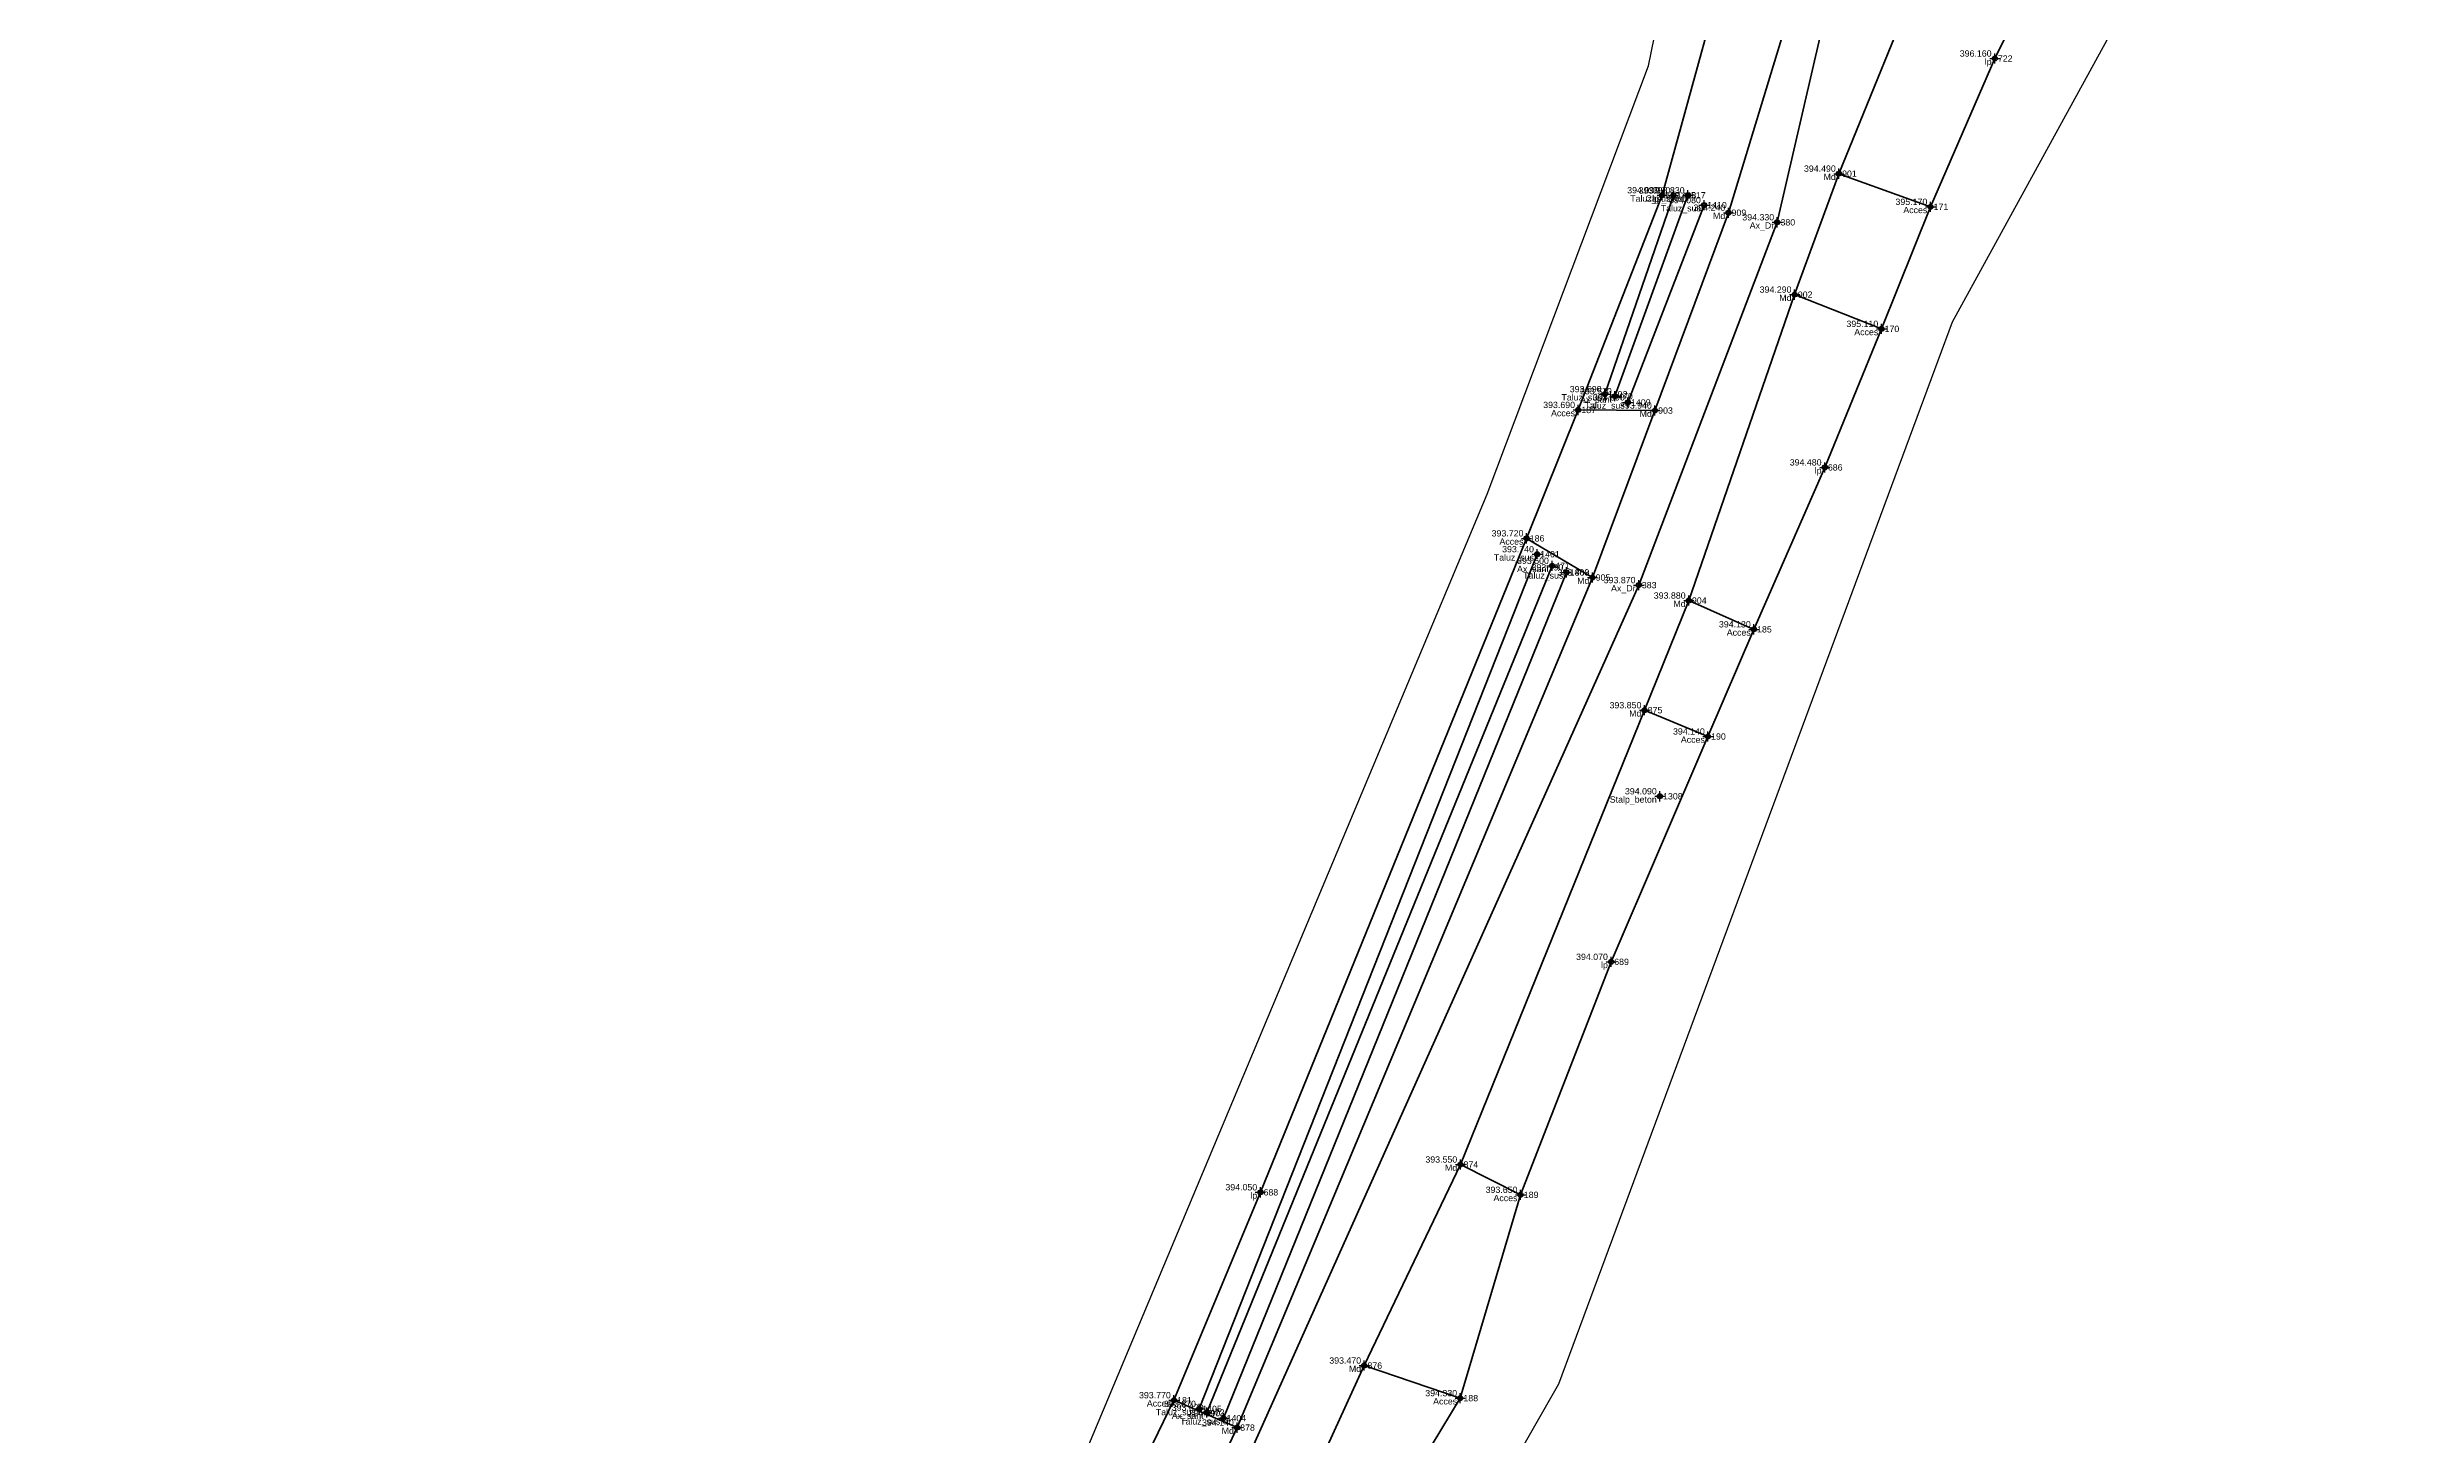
# Model space of a CAD drawing. Extents: x 396921 to 401273, y 555385 to 556691.
# Drawn here: x 401140.4 to 401234.3, y 555590.8 to 555645.9 of the extents above; entities that cross this region are included whole.
import ezdxf
from ezdxf.enums import TextEntityAlignment as Align

# ---------------------------------------------------------------- set-up
doc = ezdxf.new("R2010")
doc.units = 0
doc.header["$PDMODE"] = 34
doc.header["$PDSIZE"] = 0.2
for name, color, linetype in [('Boundary', 30, 'Continuous'), ('TOPO_CERC', 1, 'Continuous'), ('TOPO_CODE', 7, 'Continuous'), ('TOPO_ELEVATION', 7, 'Continuous'), ('TOPO_POINT_ID', 7, 'Continuous'), ('TOPO_POINTS', 7, 'Continuous'), ('TOPO_SYMBOL', 1, 'Continuous')]:
    doc.layers.add(name, color=color, linetype=linetype)
doc.layers.add('RO-LINES-LIN', color=7, linetype='Continuous', lineweight=25)
doc.styles.get("Standard").update_dxf_attribs({"font": 'arial.ttf'})

# ---------------------------------------------------------------- blocks, each defined once
blk = doc.blocks.new('PUNCTOPO')
at = {"layer": 'TOPO_CERC'}
blk.add_circle((0, 0), 0.25, dxfattribs=at)
at = {"layer": 'TOPO_SYMBOL'}
blk.add_point((0, 0), dxfattribs=at)

msp = doc.modelspace()

# ---------------------------------------------------------------- linework, layer by layer
at = {"layer": 'Boundary'}
for points in [[(400880.66, 555408.189), (400916.959, 555426.687), (400946.261, 555442.317), (400977.105, 555457.993), (401025.432, 555485.671), (401083.474, 555513.341), (401105.409, 555523.908), (401152.862, 555545.667), (401162.9, 555552.508), (401180.688, 555588.091), (401197.47, 555628.147), (401203.874, 555645.13), (401209.728, 555673.741)], [(400782.27, 555419.966), (400797.443, 555426.234), (400823.731, 555430.88), (400845.583, 555433.73), (400857.374, 555427.942), (400863.163, 555414.672), (400862.601, 555402.472), (400857.601, 555398.287), (400866.931, 555384.958), (400885.38, 555397.162), (400895.546, 555393.538), (400925.352, 555411.951), (401008.877, 555457.734), (401046.565, 555480.639), (401055.061, 555475.118), (401072.195, 555493.804), (401097.17, 555507.715), (401176.75, 555538.999), (401183.742, 555563.846), (401200.309, 555592.866), (401215.918, 555634.989), (401234.326, 555668.538)]]:
    msp.add_lwpolyline(points, dxfattribs=at)
at = {"layer": 'RO-LINES-LIN', "lineweight": 100}
for points in [[(401229.29, 555667.199, 397.02), (401223.862, 555661.315, 396.33), (401219.169, 555655.846, 395.86), (401216.249, 555651.463, 395.66), (401214.221, 555647.73, 395.4), (401211.42, 555640.858, 394.49), (401209.664, 555636.062, 394.29), (401205.465, 555623.931, 393.88), (401203.711, 555619.582, 393.85), (401196.409, 555601.569, 393.55), (401192.599, 555593.597, 393.47), (401188.959, 555585.648, 394.2), (401187.083, 555582.196, 394.2), (401180.416, 555568.472, 393.97), (401172.462, 555552.223, 393.93), (401171.078, 555546.265, 393.97), (401171.198, 555540.523, 394.1)], [(401209.305, 555664.761, 395.05), (401208.525, 555659.233, 395.37), (401207.338, 555652.498, 395.3), (401206.357, 555647.059, 395.04), (401204.412, 555640.001, 394.09), (401201.08, 555631.488, 393.69)], [(401214.159, 555661.389, 395.68), (401208.976, 555638.929, 394.33), (401203.479, 555624.544, 393.87), (401178.708, 555569.229, 393.94), (401168.557, 555549.789, 393.88), (401164.726, 555545.703, 393.86), (401154.777, 555539.594, 393.87), (401118.275, 555524.8, 393.99), (401021.682, 555476.262, 394.87), (400953.042, 555438.594, 396.3), (400933.143, 555428.093, 396.67), (400917.402, 555420.535, 396.77), (400894.823, 555408.414, 396.69), (400875.034, 555399.312, 395.6)], [(401215.049, 555639.543, 395.17), (401217.598, 555645.424, 396.16), (401219.464, 555649.229, 396.31)], [(401028.589, 555482.081, 394.72), (401080.095, 555508.961, 394.35), (401085.371, 555511.363, 394.33), (401116.932, 555526.871, 393.9), (401147.427, 555538.866, 393.76), (401153.963, 555541.122, 393.76), (401159.951, 555544.257, 393.81), (401163.825, 555546.807, 393.77), (401167.335, 555550.713, 393.79), (401174.82, 555564.673, 393.85), (401177.619, 555570.293, 393.89), (401185.432, 555586.594, 394.09), (401187.552, 555591.135, 394.14), (401201.649, 555624.844, 393.86), (401204.126, 555631.466, 393.94), (401207.037, 555639.31, 394.24), (401209.238, 555646.509, 395.24)], [(401215.049, 555639.543, 395.17), (401211.42, 555640.858, 394.49), (401209.664, 555636.062, 394.29), (401213.104, 555634.703, 395.11), (401215.049, 555639.543, 395.17)], [(401202.133, 555632.115, 393.69), (401204.861, 555639.995, 393.99)], [(401205.426, 555640, 393.83), (401202.54, 555632.032, 393.57)], [(401203.051, 555631.789, 393.89), (401206.07, 555639.612, 394.08)], [(401208.048, 555622.79, 394.13), (401210.856, 555629.211, 394.48), (401213.104, 555634.703, 395.11)], [(401204.126, 555631.466, 393.94), (401201.08, 555631.488, 393.69), (401199.035, 555626.397, 393.72), (401201.649, 555624.844, 393.86)], [(401199.035, 555626.397, 393.72), (401188.478, 555600.466, 394.05), (401185.053, 555592.222, 393.77)], [(401186.048, 555591.877, 393.87), (401199.451, 555625.768, 393.74)], [(401200.043, 555625.309, 393.5), (401186.351, 555591.732, 393.62)], [(401187.012, 555591.509, 394.09), (401200.617, 555625.049, 393.79)], [(401206.227, 555618.542, 394.14), (401203.711, 555619.582, 393.85), (401205.465, 555623.931, 393.88), (401208.048, 555622.79, 394.13), (401206.227, 555618.542, 394.14)], [(401198.798, 555600.366, 393.65), (401202.384, 555609.607, 394.07), (401206.227, 555618.542, 394.14)], [(401196.409, 555601.569, 393.55), (401198.798, 555600.366, 393.65), (401196.404, 555592.305, 394.33), (401192.599, 555593.597, 393.47), (401196.409, 555601.569, 393.55)], [(401178.432, 555559.869, 393.92), (401178.432, 555559.869, 393.92), (401178.673, 555560.959, 394.22), (401186.282, 555574.868, 394.27), (401189.277, 555580.52, 394.18), (401196.403, 555592.305, 394.33)], [(401187.552, 555591.135, 394.14), (401185.053, 555592.222, 393.77), (401182.78, 555587.56, 393.81), (401184.257, 555587.279, 393.957), (401185.432, 555586.594, 394.09)]]:
    msp.add_polyline3d(points, dxfattribs=at)

# ---------------------------------------------------------------- block references
at = {"layer": 'TOPO_POINTS'}
ref = msp.add_blockref('PUNCTOPO', (401217.598, 555645.424, 396.16), dxfattribs=dict(at, xscale=0.25, yscale=0.25, zscale=0.25))
ref.add_attrib('POINT', '722', dxfattribs={"layer": 'TOPO_POINT_ID', "height": 0.25}).set_placement((401217.723, 555645.424, 396.16), align=Align.MIDDLE_LEFT)
ref.add_attrib('ELEVATION', '396.160', dxfattribs={"layer": 'TOPO_ELEVATION', "height": 0.25}).set_placement((401217.473, 555645.424, 396.16), align=Align.BOTTOM_RIGHT)
ref.add_attrib('CODE', 'lp', dxfattribs={"layer": 'TOPO_CODE', "height": 0.25}).set_placement((401217.473, 555645.424, 396.16), align=Align.TOP_RIGHT)
ref = msp.add_blockref('PUNCTOPO', (401211.42, 555640.858, 394.49), dxfattribs=dict(at, xscale=0.25, yscale=0.25, zscale=0.25))
ref.add_attrib('POINT', '901', dxfattribs={"layer": 'TOPO_POINT_ID', "height": 0.25}).set_placement((401211.545, 555640.858, 394.49), align=Align.MIDDLE_LEFT)
ref.add_attrib('ELEVATION', '394.490', dxfattribs={"layer": 'TOPO_ELEVATION', "height": 0.25}).set_placement((401211.295, 555640.858, 394.49), align=Align.BOTTOM_RIGHT)
ref.add_attrib('CODE', 'Md', dxfattribs={"layer": 'TOPO_CODE', "height": 0.25}).set_placement((401211.295, 555640.858, 394.49), align=Align.TOP_RIGHT)
ref = msp.add_blockref('PUNCTOPO', (401204.412, 555640.001, 394.09), dxfattribs=dict(at, xscale=0.25, yscale=0.25, zscale=0.25))
ref.add_attrib('POINT', '687', dxfattribs={"layer": 'TOPO_POINT_ID', "height": 0.25}).set_placement((401204.537, 555640.001, 394.09), align=Align.MIDDLE_LEFT)
ref.add_attrib('ELEVATION', '394.090', dxfattribs={"layer": 'TOPO_ELEVATION', "height": 0.25}).set_placement((401204.287, 555640.001, 394.09), align=Align.BOTTOM_RIGHT)
ref.add_attrib('CODE', 'lp', dxfattribs={"layer": 'TOPO_CODE', "height": 0.25}).set_placement((401204.287, 555640.001, 394.09), align=Align.TOP_RIGHT)
ref = msp.add_blockref('PUNCTOPO', (401204.861, 555639.995, 393.99), dxfattribs=dict(at, xscale=0.25, yscale=0.25, zscale=0.25))
ref.add_attrib('POINT', '1408', dxfattribs={"layer": 'TOPO_POINT_ID', "height": 0.25}).set_placement((401204.986, 555639.995, 393.99), align=Align.MIDDLE_LEFT)
ref.add_attrib('ELEVATION', '393.990', dxfattribs={"layer": 'TOPO_ELEVATION', "height": 0.25}).set_placement((401204.736, 555639.995, 393.99), align=Align.BOTTOM_RIGHT)
ref.add_attrib('CODE', 'Taluz_sus', dxfattribs={"layer": 'TOPO_CODE', "height": 0.25}).set_placement((401204.736, 555639.995, 393.99), align=Align.TOP_RIGHT)
ref = msp.add_blockref('PUNCTOPO', (401205.426, 555640, 393.83), dxfattribs=dict(at, xscale=0.25, yscale=0.25, zscale=0.25))
ref.add_attrib('POINT', '517', dxfattribs={"layer": 'TOPO_POINT_ID', "height": 0.25}).set_placement((401205.551, 555640, 393.83), align=Align.MIDDLE_LEFT)
ref.add_attrib('ELEVATION', '393.830', dxfattribs={"layer": 'TOPO_ELEVATION', "height": 0.25}).set_placement((401205.301, 555640, 393.83), align=Align.BOTTOM_RIGHT)
ref.add_attrib('CODE', 'Cap_Sant', dxfattribs={"layer": 'TOPO_CODE', "height": 0.25}).set_placement((401205.301, 555640, 393.83), align=Align.TOP_RIGHT)
ref = msp.add_blockref('PUNCTOPO', (401206.07, 555639.612, 394.08), dxfattribs=dict(at, xscale=0.25, yscale=0.25, zscale=0.25))
ref.add_attrib('POINT', '1410', dxfattribs={"layer": 'TOPO_POINT_ID', "height": 0.25}).set_placement((401206.195, 555639.612, 394.08), align=Align.MIDDLE_LEFT)
ref.add_attrib('ELEVATION', '394.080', dxfattribs={"layer": 'TOPO_ELEVATION', "height": 0.25}).set_placement((401205.945, 555639.612, 394.08), align=Align.BOTTOM_RIGHT)
ref.add_attrib('CODE', 'Taluz_sus', dxfattribs={"layer": 'TOPO_CODE', "height": 0.25}).set_placement((401205.945, 555639.612, 394.08), align=Align.TOP_RIGHT)
ref = msp.add_blockref('PUNCTOPO', (401207.037, 555639.31, 394.24), dxfattribs=dict(at, xscale=0.25, yscale=0.25, zscale=0.25))
ref.add_attrib('POINT', '909', dxfattribs={"layer": 'TOPO_POINT_ID', "height": 0.25}).set_placement((401207.162, 555639.31, 394.24), align=Align.MIDDLE_LEFT)
ref.add_attrib('ELEVATION', '394.240', dxfattribs={"layer": 'TOPO_ELEVATION', "height": 0.25}).set_placement((401206.912, 555639.31, 394.24), align=Align.BOTTOM_RIGHT)
ref.add_attrib('CODE', 'Md', dxfattribs={"layer": 'TOPO_CODE', "height": 0.25}).set_placement((401206.912, 555639.31, 394.24), align=Align.TOP_RIGHT)
ref = msp.add_blockref('PUNCTOPO', (401208.976, 555638.929, 394.33), dxfattribs=dict(at, xscale=0.25, yscale=0.25, zscale=0.25))
ref.add_attrib('POINT', '380', dxfattribs={"layer": 'TOPO_POINT_ID', "height": 0.25}).set_placement((401209.101, 555638.929, 394.33), align=Align.MIDDLE_LEFT)
ref.add_attrib('ELEVATION', '394.330', dxfattribs={"layer": 'TOPO_ELEVATION', "height": 0.25}).set_placement((401208.851, 555638.929, 394.33), align=Align.BOTTOM_RIGHT)
ref.add_attrib('CODE', 'Ax_Dr', dxfattribs={"layer": 'TOPO_CODE', "height": 0.25}).set_placement((401208.851, 555638.929, 394.33), align=Align.TOP_RIGHT)
ref = msp.add_blockref('PUNCTOPO', (401215.049, 555639.543, 395.17), dxfattribs=dict(at, xscale=0.25, yscale=0.25, zscale=0.25))
ref.add_attrib('POINT', '171', dxfattribs={"layer": 'TOPO_POINT_ID', "height": 0.25}).set_placement((401215.174, 555639.543, 395.17), align=Align.MIDDLE_LEFT)
ref.add_attrib('ELEVATION', '395.170', dxfattribs={"layer": 'TOPO_ELEVATION', "height": 0.25}).set_placement((401214.924, 555639.543, 395.17), align=Align.BOTTOM_RIGHT)
ref.add_attrib('CODE', 'Acces', dxfattribs={"layer": 'TOPO_CODE', "height": 0.25}).set_placement((401214.924, 555639.543, 395.17), align=Align.TOP_RIGHT)
ref = msp.add_blockref('PUNCTOPO', (401209.664, 555636.062, 394.29), dxfattribs=dict(at, xscale=0.25, yscale=0.25, zscale=0.25))
ref.add_attrib('POINT', '902', dxfattribs={"layer": 'TOPO_POINT_ID', "height": 0.25}).set_placement((401209.789, 555636.062, 394.29), align=Align.MIDDLE_LEFT)
ref.add_attrib('ELEVATION', '394.290', dxfattribs={"layer": 'TOPO_ELEVATION', "height": 0.25}).set_placement((401209.539, 555636.062, 394.29), align=Align.BOTTOM_RIGHT)
ref.add_attrib('CODE', 'Md', dxfattribs={"layer": 'TOPO_CODE', "height": 0.25}).set_placement((401209.539, 555636.062, 394.29), align=Align.TOP_RIGHT)
ref = msp.add_blockref('PUNCTOPO', (401213.104, 555634.703, 395.11), dxfattribs=dict(at, xscale=0.25, yscale=0.25, zscale=0.25))
ref.add_attrib('POINT', '170', dxfattribs={"layer": 'TOPO_POINT_ID', "height": 0.25}).set_placement((401213.229, 555634.703, 395.11), align=Align.MIDDLE_LEFT)
ref.add_attrib('ELEVATION', '395.110', dxfattribs={"layer": 'TOPO_ELEVATION', "height": 0.25}).set_placement((401212.979, 555634.703, 395.11), align=Align.BOTTOM_RIGHT)
ref.add_attrib('CODE', 'Acces', dxfattribs={"layer": 'TOPO_CODE', "height": 0.25}).set_placement((401212.979, 555634.703, 395.11), align=Align.TOP_RIGHT)
ref = msp.add_blockref('PUNCTOPO', (401201.08, 555631.488, 393.69), dxfattribs=dict(at, xscale=0.25, yscale=0.25, zscale=0.25))
ref.add_attrib('POINT', '187', dxfattribs={"layer": 'TOPO_POINT_ID', "height": 0.25}).set_placement((401201.205, 555631.488, 393.69), align=Align.MIDDLE_LEFT)
ref.add_attrib('ELEVATION', '393.690', dxfattribs={"layer": 'TOPO_ELEVATION', "height": 0.25}).set_placement((401200.955, 555631.488, 393.69), align=Align.BOTTOM_RIGHT)
ref.add_attrib('CODE', 'Acces', dxfattribs={"layer": 'TOPO_CODE', "height": 0.25}).set_placement((401200.955, 555631.488, 393.69), align=Align.TOP_RIGHT)
ref = msp.add_blockref('PUNCTOPO', (401202.133, 555632.115, 393.69), dxfattribs=dict(at, xscale=0.25, yscale=0.25, zscale=0.25))
ref.add_attrib('POINT', '1402', dxfattribs={"layer": 'TOPO_POINT_ID', "height": 0.25}).set_placement((401202.258, 555632.115, 393.69), align=Align.MIDDLE_LEFT)
ref.add_attrib('ELEVATION', '393.690', dxfattribs={"layer": 'TOPO_ELEVATION', "height": 0.25}).set_placement((401202.008, 555632.115, 393.69), align=Align.BOTTOM_RIGHT)
ref.add_attrib('CODE', 'Taluz_sus', dxfattribs={"layer": 'TOPO_CODE', "height": 0.25}).set_placement((401202.008, 555632.115, 393.69), align=Align.TOP_RIGHT)
ref = msp.add_blockref('PUNCTOPO', (401202.54, 555632.032, 393.57), dxfattribs=dict(at, xscale=0.25, yscale=0.25, zscale=0.25))
ref.add_attrib('POINT', '470', dxfattribs={"layer": 'TOPO_POINT_ID', "height": 0.25}).set_placement((401202.665, 555632.032, 393.57), align=Align.MIDDLE_LEFT)
ref.add_attrib('ELEVATION', '393.570', dxfattribs={"layer": 'TOPO_ELEVATION', "height": 0.25}).set_placement((401202.415, 555632.032, 393.57), align=Align.BOTTOM_RIGHT)
ref.add_attrib('CODE', 'Ax_sant', dxfattribs={"layer": 'TOPO_CODE', "height": 0.25}).set_placement((401202.415, 555632.032, 393.57), align=Align.TOP_RIGHT)
ref = msp.add_blockref('PUNCTOPO', (401203.051, 555631.789, 393.89), dxfattribs=dict(at, xscale=0.25, yscale=0.25, zscale=0.25))
ref.add_attrib('POINT', '1409', dxfattribs={"layer": 'TOPO_POINT_ID', "height": 0.25}).set_placement((401203.176, 555631.789, 393.89), align=Align.MIDDLE_LEFT)
ref.add_attrib('ELEVATION', '393.890', dxfattribs={"layer": 'TOPO_ELEVATION', "height": 0.25}).set_placement((401202.926, 555631.789, 393.89), align=Align.BOTTOM_RIGHT)
ref.add_attrib('CODE', 'Taluz_sus', dxfattribs={"layer": 'TOPO_CODE', "height": 0.25}).set_placement((401202.926, 555631.789, 393.89), align=Align.TOP_RIGHT)
ref = msp.add_blockref('PUNCTOPO', (401204.126, 555631.466, 393.94), dxfattribs=dict(at, xscale=0.25, yscale=0.25, zscale=0.25))
ref.add_attrib('POINT', '903', dxfattribs={"layer": 'TOPO_POINT_ID', "height": 0.25}).set_placement((401204.251, 555631.466, 393.94), align=Align.MIDDLE_LEFT)
ref.add_attrib('ELEVATION', '393.940', dxfattribs={"layer": 'TOPO_ELEVATION', "height": 0.25}).set_placement((401204.001, 555631.466, 393.94), align=Align.BOTTOM_RIGHT)
ref.add_attrib('CODE', 'Md', dxfattribs={"layer": 'TOPO_CODE', "height": 0.25}).set_placement((401204.001, 555631.466, 393.94), align=Align.TOP_RIGHT)
ref = msp.add_blockref('PUNCTOPO', (401210.856, 555629.211, 394.48), dxfattribs=dict(at, xscale=0.25, yscale=0.25, zscale=0.25))
ref.add_attrib('POINT', '686', dxfattribs={"layer": 'TOPO_POINT_ID', "height": 0.25}).set_placement((401210.981, 555629.211, 394.48), align=Align.MIDDLE_LEFT)
ref.add_attrib('ELEVATION', '394.480', dxfattribs={"layer": 'TOPO_ELEVATION', "height": 0.25}).set_placement((401210.731, 555629.211, 394.48), align=Align.BOTTOM_RIGHT)
ref.add_attrib('CODE', 'lp', dxfattribs={"layer": 'TOPO_CODE', "height": 0.25}).set_placement((401210.731, 555629.211, 394.48), align=Align.TOP_RIGHT)
ref = msp.add_blockref('PUNCTOPO', (401199.035, 555626.397, 393.72), dxfattribs=dict(at, xscale=0.25, yscale=0.25, zscale=0.25))
ref.add_attrib('POINT', '186', dxfattribs={"layer": 'TOPO_POINT_ID', "height": 0.25}).set_placement((401199.16, 555626.397, 393.72), align=Align.MIDDLE_LEFT)
ref.add_attrib('ELEVATION', '393.720', dxfattribs={"layer": 'TOPO_ELEVATION', "height": 0.25}).set_placement((401198.91, 555626.397, 393.72), align=Align.BOTTOM_RIGHT)
ref.add_attrib('CODE', 'Acces', dxfattribs={"layer": 'TOPO_CODE', "height": 0.25}).set_placement((401198.91, 555626.397, 393.72), align=Align.TOP_RIGHT)
ref = msp.add_blockref('PUNCTOPO', (401199.451, 555625.768, 393.74), dxfattribs=dict(at, xscale=0.25, yscale=0.25, zscale=0.25))
ref.add_attrib('POINT', '1401', dxfattribs={"layer": 'TOPO_POINT_ID', "height": 0.25}).set_placement((401199.576, 555625.768, 393.74), align=Align.MIDDLE_LEFT)
ref.add_attrib('ELEVATION', '393.740', dxfattribs={"layer": 'TOPO_ELEVATION', "height": 0.25}).set_placement((401199.326, 555625.768, 393.74), align=Align.BOTTOM_RIGHT)
ref.add_attrib('CODE', 'Taluz_sus', dxfattribs={"layer": 'TOPO_CODE', "height": 0.25}).set_placement((401199.326, 555625.768, 393.74), align=Align.TOP_RIGHT)
ref = msp.add_blockref('PUNCTOPO', (401200.043, 555625.309, 393.5), dxfattribs=dict(at, xscale=0.25, yscale=0.25, zscale=0.25))
ref.add_attrib('POINT', '471', dxfattribs={"layer": 'TOPO_POINT_ID', "height": 0.25}).set_placement((401200.168, 555625.309, 393.5), align=Align.MIDDLE_LEFT)
ref.add_attrib('ELEVATION', '393.500', dxfattribs={"layer": 'TOPO_ELEVATION', "height": 0.25}).set_placement((401199.918, 555625.309, 393.5), align=Align.BOTTOM_RIGHT)
ref.add_attrib('CODE', 'Ax_sant', dxfattribs={"layer": 'TOPO_CODE', "height": 0.25}).set_placement((401199.918, 555625.309, 393.5), align=Align.TOP_RIGHT)
ref = msp.add_blockref('PUNCTOPO', (401200.617, 555625.049, 393.79), dxfattribs=dict(at, xscale=0.25, yscale=0.25, zscale=0.25))
ref.add_attrib('POINT', '1403', dxfattribs={"layer": 'TOPO_POINT_ID', "height": 0.25}).set_placement((401200.742, 555625.049, 393.79), align=Align.MIDDLE_LEFT)
ref.add_attrib('ELEVATION', '393.790', dxfattribs={"layer": 'TOPO_ELEVATION', "height": 0.25}).set_placement((401200.492, 555625.049, 393.79), align=Align.BOTTOM_RIGHT)
ref.add_attrib('CODE', 'Taluz_sus', dxfattribs={"layer": 'TOPO_CODE', "height": 0.25}).set_placement((401200.492, 555625.049, 393.79), align=Align.TOP_RIGHT)
ref = msp.add_blockref('PUNCTOPO', (401201.649, 555624.844, 393.86), dxfattribs=dict(at, xscale=0.25, yscale=0.25, zscale=0.25))
ref.add_attrib('POINT', '905', dxfattribs={"layer": 'TOPO_POINT_ID', "height": 0.25}).set_placement((401201.774, 555624.844, 393.86), align=Align.MIDDLE_LEFT)
ref.add_attrib('ELEVATION', '393.860', dxfattribs={"layer": 'TOPO_ELEVATION', "height": 0.25}).set_placement((401201.524, 555624.844, 393.86), align=Align.BOTTOM_RIGHT)
ref.add_attrib('CODE', 'Md', dxfattribs={"layer": 'TOPO_CODE', "height": 0.25}).set_placement((401201.524, 555624.844, 393.86), align=Align.TOP_RIGHT)
ref = msp.add_blockref('PUNCTOPO', (401203.479, 555624.544, 393.87), dxfattribs=dict(at, xscale=0.25, yscale=0.25, zscale=0.25))
ref.add_attrib('POINT', '383', dxfattribs={"layer": 'TOPO_POINT_ID', "height": 0.25}).set_placement((401203.604, 555624.544, 393.87), align=Align.MIDDLE_LEFT)
ref.add_attrib('ELEVATION', '393.870', dxfattribs={"layer": 'TOPO_ELEVATION', "height": 0.25}).set_placement((401203.354, 555624.544, 393.87), align=Align.BOTTOM_RIGHT)
ref.add_attrib('CODE', 'Ax_Dr', dxfattribs={"layer": 'TOPO_CODE', "height": 0.25}).set_placement((401203.354, 555624.544, 393.87), align=Align.TOP_RIGHT)
ref = msp.add_blockref('PUNCTOPO', (401205.465, 555623.931, 393.88), dxfattribs=dict(at, xscale=0.25, yscale=0.25, zscale=0.25))
ref.add_attrib('POINT', '904', dxfattribs={"layer": 'TOPO_POINT_ID', "height": 0.25}).set_placement((401205.59, 555623.931, 393.88), align=Align.MIDDLE_LEFT)
ref.add_attrib('ELEVATION', '393.880', dxfattribs={"layer": 'TOPO_ELEVATION', "height": 0.25}).set_placement((401205.34, 555623.931, 393.88), align=Align.BOTTOM_RIGHT)
ref.add_attrib('CODE', 'Md', dxfattribs={"layer": 'TOPO_CODE', "height": 0.25}).set_placement((401205.34, 555623.931, 393.88), align=Align.TOP_RIGHT)
ref = msp.add_blockref('PUNCTOPO', (401208.048, 555622.79, 394.13), dxfattribs=dict(at, xscale=0.25, yscale=0.25, zscale=0.25))
ref.add_attrib('POINT', '185', dxfattribs={"layer": 'TOPO_POINT_ID', "height": 0.25}).set_placement((401208.173, 555622.79, 394.13), align=Align.MIDDLE_LEFT)
ref.add_attrib('ELEVATION', '394.130', dxfattribs={"layer": 'TOPO_ELEVATION', "height": 0.25}).set_placement((401207.923, 555622.79, 394.13), align=Align.BOTTOM_RIGHT)
ref.add_attrib('CODE', 'Acces', dxfattribs={"layer": 'TOPO_CODE', "height": 0.25}).set_placement((401207.923, 555622.79, 394.13), align=Align.TOP_RIGHT)
ref = msp.add_blockref('PUNCTOPO', (401203.711, 555619.582, 393.85), dxfattribs=dict(at, xscale=0.25, yscale=0.25, zscale=0.25))
ref.add_attrib('POINT', '875', dxfattribs={"layer": 'TOPO_POINT_ID', "height": 0.25}).set_placement((401203.836, 555619.582, 393.85), align=Align.MIDDLE_LEFT)
ref.add_attrib('ELEVATION', '393.850', dxfattribs={"layer": 'TOPO_ELEVATION', "height": 0.25}).set_placement((401203.586, 555619.582, 393.85), align=Align.BOTTOM_RIGHT)
ref.add_attrib('CODE', 'Md', dxfattribs={"layer": 'TOPO_CODE', "height": 0.25}).set_placement((401203.586, 555619.582, 393.85), align=Align.TOP_RIGHT)
ref = msp.add_blockref('PUNCTOPO', (401206.227, 555618.542, 394.14), dxfattribs=dict(at, xscale=0.25, yscale=0.25, zscale=0.25))
ref.add_attrib('POINT', '190', dxfattribs={"layer": 'TOPO_POINT_ID', "height": 0.25}).set_placement((401206.352, 555618.542, 394.14), align=Align.MIDDLE_LEFT)
ref.add_attrib('ELEVATION', '394.140', dxfattribs={"layer": 'TOPO_ELEVATION', "height": 0.25}).set_placement((401206.102, 555618.542, 394.14), align=Align.BOTTOM_RIGHT)
ref.add_attrib('CODE', 'Acces', dxfattribs={"layer": 'TOPO_CODE', "height": 0.25}).set_placement((401206.102, 555618.542, 394.14), align=Align.TOP_RIGHT)
ref = msp.add_blockref('PUNCTOPO', (401204.321, 555616.169, 394.09), dxfattribs=dict(at, xscale=0.25, yscale=0.25, zscale=0.25))
ref.add_attrib('POINT', '1308', dxfattribs={"layer": 'TOPO_POINT_ID', "height": 0.25}).set_placement((401204.446, 555616.169, 394.09), align=Align.MIDDLE_LEFT)
ref.add_attrib('ELEVATION', '394.090', dxfattribs={"layer": 'TOPO_ELEVATION', "height": 0.25}).set_placement((401204.196, 555616.169, 394.09), align=Align.BOTTOM_RIGHT)
ref.add_attrib('CODE', 'Stalp_beton', dxfattribs={"layer": 'TOPO_CODE', "height": 0.25}).set_placement((401204.196, 555616.169, 394.09), align=Align.TOP_RIGHT)
ref = msp.add_blockref('PUNCTOPO', (401202.384, 555609.607, 394.07), dxfattribs=dict(at, xscale=0.25, yscale=0.25, zscale=0.25))
ref.add_attrib('POINT', '689', dxfattribs={"layer": 'TOPO_POINT_ID', "height": 0.25}).set_placement((401202.509, 555609.607, 394.07), align=Align.MIDDLE_LEFT)
ref.add_attrib('ELEVATION', '394.070', dxfattribs={"layer": 'TOPO_ELEVATION', "height": 0.25}).set_placement((401202.259, 555609.607, 394.07), align=Align.BOTTOM_RIGHT)
ref.add_attrib('CODE', 'lp', dxfattribs={"layer": 'TOPO_CODE', "height": 0.25}).set_placement((401202.259, 555609.607, 394.07), align=Align.TOP_RIGHT)
ref = msp.add_blockref('PUNCTOPO', (401196.409, 555601.569, 393.55), dxfattribs=dict(at, xscale=0.25, yscale=0.25, zscale=0.25))
ref.add_attrib('POINT', '874', dxfattribs={"layer": 'TOPO_POINT_ID', "height": 0.25}).set_placement((401196.534, 555601.569, 393.55), align=Align.MIDDLE_LEFT)
ref.add_attrib('ELEVATION', '393.550', dxfattribs={"layer": 'TOPO_ELEVATION', "height": 0.25}).set_placement((401196.284, 555601.569, 393.55), align=Align.BOTTOM_RIGHT)
ref.add_attrib('CODE', 'Md', dxfattribs={"layer": 'TOPO_CODE', "height": 0.25}).set_placement((401196.284, 555601.569, 393.55), align=Align.TOP_RIGHT)
ref = msp.add_blockref('PUNCTOPO', (401188.478, 555600.466, 394.05), dxfattribs=dict(at, xscale=0.25, yscale=0.25, zscale=0.25))
ref.add_attrib('POINT', '688', dxfattribs={"layer": 'TOPO_POINT_ID', "height": 0.25}).set_placement((401188.603, 555600.466, 394.05), align=Align.MIDDLE_LEFT)
ref.add_attrib('ELEVATION', '394.050', dxfattribs={"layer": 'TOPO_ELEVATION', "height": 0.25}).set_placement((401188.353, 555600.466, 394.05), align=Align.BOTTOM_RIGHT)
ref.add_attrib('CODE', 'lp', dxfattribs={"layer": 'TOPO_CODE', "height": 0.25}).set_placement((401188.353, 555600.466, 394.05), align=Align.TOP_RIGHT)
ref = msp.add_blockref('PUNCTOPO', (401198.798, 555600.366, 393.65), dxfattribs=dict(at, xscale=0.25, yscale=0.25, zscale=0.25))
ref.add_attrib('POINT', '189', dxfattribs={"layer": 'TOPO_POINT_ID', "height": 0.25}).set_placement((401198.923, 555600.366, 393.65), align=Align.MIDDLE_LEFT)
ref.add_attrib('ELEVATION', '393.650', dxfattribs={"layer": 'TOPO_ELEVATION', "height": 0.25}).set_placement((401198.673, 555600.366, 393.65), align=Align.BOTTOM_RIGHT)
ref.add_attrib('CODE', 'Acces', dxfattribs={"layer": 'TOPO_CODE', "height": 0.25}).set_placement((401198.673, 555600.366, 393.65), align=Align.TOP_RIGHT)
ref = msp.add_blockref('PUNCTOPO', (401192.599, 555593.597, 393.47), dxfattribs=dict(at, xscale=0.25, yscale=0.25, zscale=0.25))
ref.add_attrib('POINT', '876', dxfattribs={"layer": 'TOPO_POINT_ID', "height": 0.25}).set_placement((401192.724, 555593.597, 393.47), align=Align.MIDDLE_LEFT)
ref.add_attrib('ELEVATION', '393.470', dxfattribs={"layer": 'TOPO_ELEVATION', "height": 0.25}).set_placement((401192.474, 555593.597, 393.47), align=Align.BOTTOM_RIGHT)
ref.add_attrib('CODE', 'Md', dxfattribs={"layer": 'TOPO_CODE', "height": 0.25}).set_placement((401192.474, 555593.597, 393.47), align=Align.TOP_RIGHT)
ref = msp.add_blockref('PUNCTOPO', (401185.053, 555592.222, 393.77), dxfattribs=dict(at, xscale=0.25, yscale=0.25, zscale=0.25))
ref.add_attrib('POINT', '181', dxfattribs={"layer": 'TOPO_POINT_ID', "height": 0.25}).set_placement((401185.178, 555592.222, 393.77), align=Align.MIDDLE_LEFT)
ref.add_attrib('ELEVATION', '393.770', dxfattribs={"layer": 'TOPO_ELEVATION', "height": 0.25}).set_placement((401184.928, 555592.222, 393.77), align=Align.BOTTOM_RIGHT)
ref.add_attrib('CODE', 'Acces', dxfattribs={"layer": 'TOPO_CODE', "height": 0.25}).set_placement((401184.928, 555592.222, 393.77), align=Align.TOP_RIGHT)
ref = msp.add_blockref('PUNCTOPO', (401186.048, 555591.877, 393.87), dxfattribs=dict(at, xscale=0.25, yscale=0.25, zscale=0.25))
ref.add_attrib('POINT', '1405', dxfattribs={"layer": 'TOPO_POINT_ID', "height": 0.25}).set_placement((401186.173, 555591.877, 393.87), align=Align.MIDDLE_LEFT)
ref.add_attrib('ELEVATION', '393.870', dxfattribs={"layer": 'TOPO_ELEVATION', "height": 0.25}).set_placement((401185.923, 555591.877, 393.87), align=Align.BOTTOM_RIGHT)
ref.add_attrib('CODE', 'Taluz_sus', dxfattribs={"layer": 'TOPO_CODE', "height": 0.25}).set_placement((401185.923, 555591.877, 393.87), align=Align.TOP_RIGHT)
ref = msp.add_blockref('PUNCTOPO', (401196.404, 555592.305, 394.33), dxfattribs=dict(at, xscale=0.25, yscale=0.25, zscale=0.25))
ref.add_attrib('POINT', '188', dxfattribs={"layer": 'TOPO_POINT_ID', "height": 0.25}).set_placement((401196.529, 555592.305, 394.33), align=Align.MIDDLE_LEFT)
ref.add_attrib('ELEVATION', '394.330', dxfattribs={"layer": 'TOPO_ELEVATION', "height": 0.25}).set_placement((401196.279, 555592.305, 394.33), align=Align.BOTTOM_RIGHT)
ref.add_attrib('CODE', 'Acces', dxfattribs={"layer": 'TOPO_CODE', "height": 0.25}).set_placement((401196.279, 555592.305, 394.33), align=Align.TOP_RIGHT)
ref = msp.add_blockref('PUNCTOPO', (401186.351, 555591.732, 393.62), dxfattribs=dict(at, xscale=0.25, yscale=0.25, zscale=0.25))
ref.add_attrib('POINT', '472', dxfattribs={"layer": 'TOPO_POINT_ID', "height": 0.25}).set_placement((401186.476, 555591.732, 393.62), align=Align.MIDDLE_LEFT)
ref.add_attrib('ELEVATION', '393.620', dxfattribs={"layer": 'TOPO_ELEVATION', "height": 0.25}).set_placement((401186.226, 555591.732, 393.62), align=Align.BOTTOM_RIGHT)
ref.add_attrib('CODE', 'Ax_sant', dxfattribs={"layer": 'TOPO_CODE', "height": 0.25}).set_placement((401186.226, 555591.732, 393.62), align=Align.TOP_RIGHT)
ref = msp.add_blockref('PUNCTOPO', (401187.012, 555591.509, 394.09), dxfattribs=dict(at, xscale=0.25, yscale=0.25, zscale=0.25))
ref.add_attrib('POINT', '1404', dxfattribs={"layer": 'TOPO_POINT_ID', "height": 0.25}).set_placement((401187.137, 555591.509, 394.09), align=Align.MIDDLE_LEFT)
ref.add_attrib('ELEVATION', '394.090', dxfattribs={"layer": 'TOPO_ELEVATION', "height": 0.25}).set_placement((401186.887, 555591.509, 394.09), align=Align.BOTTOM_RIGHT)
ref.add_attrib('CODE', 'Taluz_sus', dxfattribs={"layer": 'TOPO_CODE', "height": 0.25}).set_placement((401186.887, 555591.509, 394.09), align=Align.TOP_RIGHT)
ref = msp.add_blockref('PUNCTOPO', (401187.552, 555591.135, 394.14), dxfattribs=dict(at, xscale=0.25, yscale=0.25, zscale=0.25))
ref.add_attrib('POINT', '878', dxfattribs={"layer": 'TOPO_POINT_ID', "height": 0.25}).set_placement((401187.677, 555591.135, 394.14), align=Align.MIDDLE_LEFT)
ref.add_attrib('ELEVATION', '394.140', dxfattribs={"layer": 'TOPO_ELEVATION', "height": 0.25}).set_placement((401187.427, 555591.135, 394.14), align=Align.BOTTOM_RIGHT)
ref.add_attrib('CODE', 'Md', dxfattribs={"layer": 'TOPO_CODE', "height": 0.25}).set_placement((401187.427, 555591.135, 394.14), align=Align.TOP_RIGHT)

doc.saveas('drawing.dxf')
